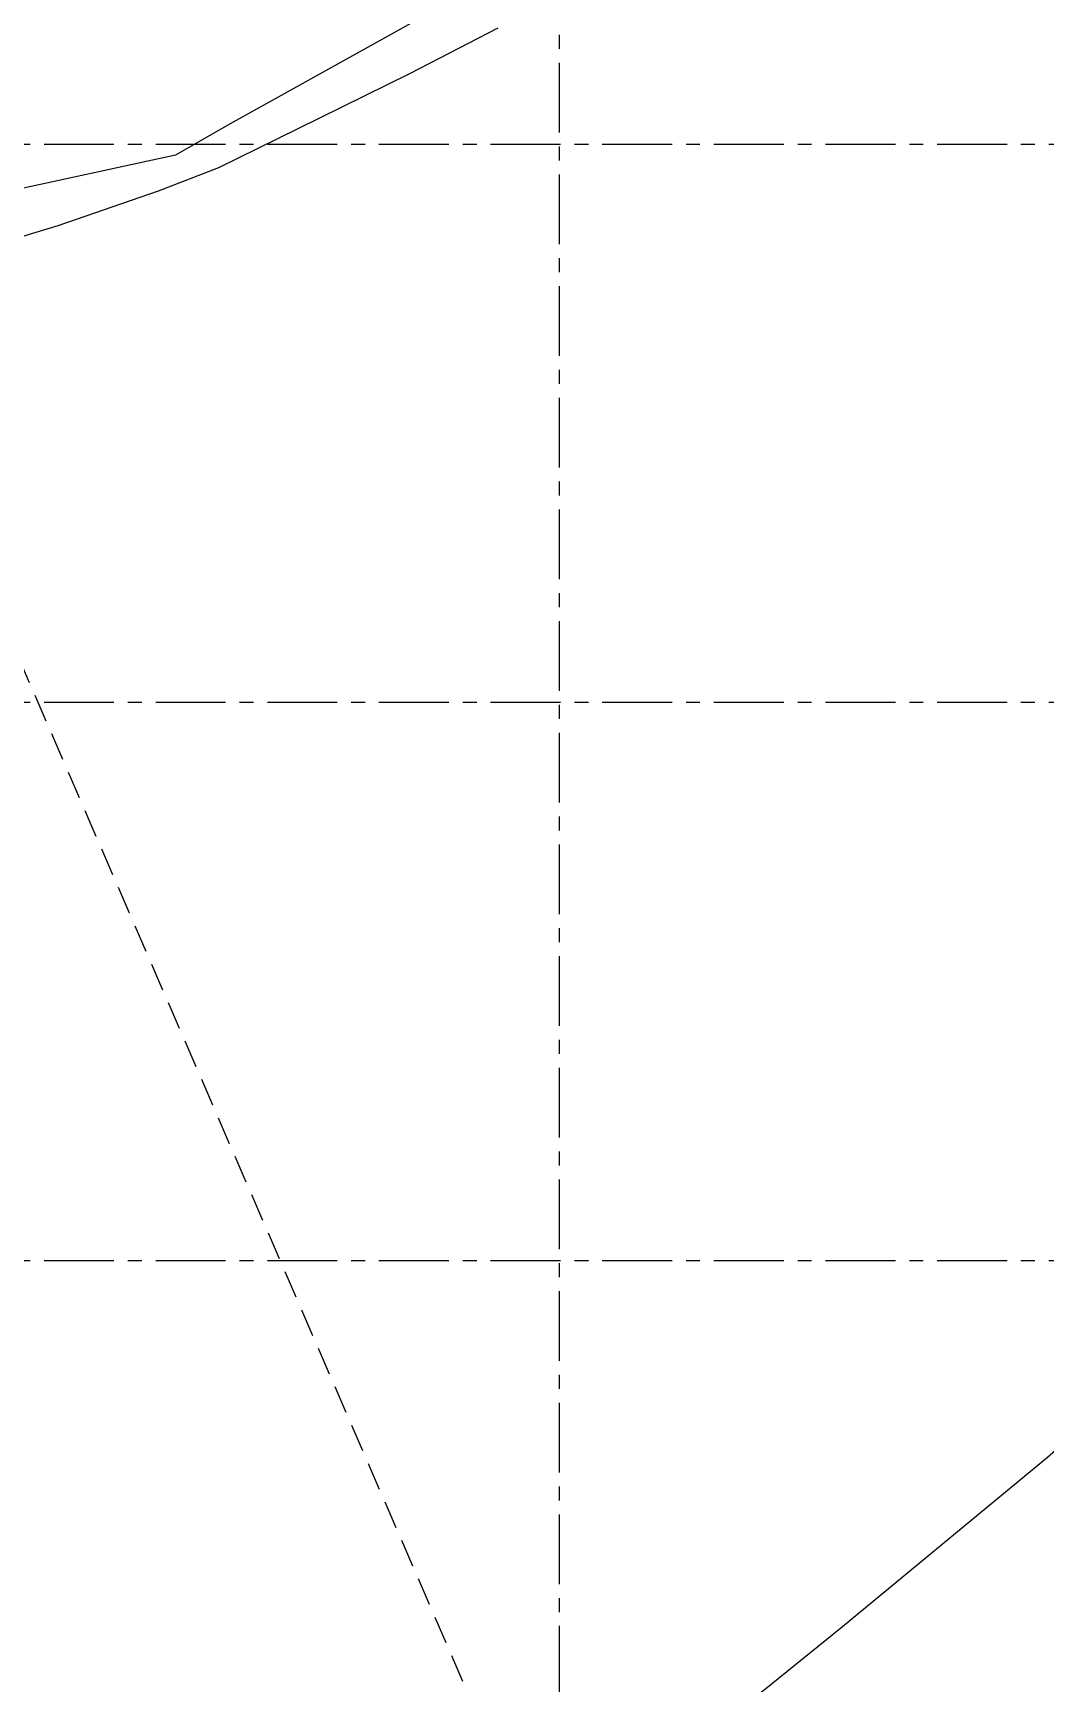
# Model space of a CAD drawing. Extents: x 380524 to 381571, y 430951 to 432014.
# Drawn here: x 380752.9 to 380843.5, y 431312.2 to 431459.9 of the extents above; entities that cross this region are included whole.
import ezdxf

# ---------------------------------------------------------------- set-up
doc = ezdxf.new("R2010")
doc.units = 0
doc.header["$LTSCALE"] = 5
doc.header["$MEASUREMENT"] = 0
doc.linetypes.add('CENTER', pattern=[2, 1.25, -0.25, 0.25, -0.25])
doc.linetypes.add('DASHED', pattern=[0.75, 0.5, -0.25])
for name, color, linetype in [('G8010030', 8, 'CONTINUOUS'), ('G8010032', 8, 'DASHED'), ('G8010059', 4, 'CONTINUOUS'), ('G8010572', 8, 'CENTER')]:
    doc.layers.add(name, color=color, linetype=linetype)

msp = doc.modelspace()

# ---------------------------------------------------------------- linework, layer by layer
at = {"layer": 'G8010030'}
for points in [[(380825.22, 431689.28), (380834.8, 431659.7), (380836.3, 431655.1), (380838.8, 431645.7), (380841.3, 431636.8), (380843.4, 431629.7), (380842.3, 431608.3), (380840.2, 431566), (380839.1, 431541.8), (380837.9, 431516.4), (380836.2, 431514.1), (380825.7, 431498.3), (380814.4, 431481.2), (380809.5, 431473.6), (380800.6, 431468.6), (380784.7, 431459.7), (380770.5, 431451.8), (380765.6, 431449), (380746.05, 431444.76), (380717.57, 431438.54), (380685.32, 431431.25), (380665.92, 431426.55), (380649.93, 431422.39), (380636.07, 431418.65)], [(380761.73, 431266.39), (380783.76, 431283.6), (380825.35, 431317.22), (380843.7, 431332.4), (380872.11, 431357.35)]]:
    msp.add_lwpolyline(points, dxfattribs=at)
at = {"layer": 'G8010032'}
msp.add_lwpolyline([(380666.41, 431600.15), (380795.05, 431303.75)], dxfattribs=at)
at = {"layer": 'G8010059'}
msp.add_lwpolyline([(380629.03, 431411.38), (380631.21, 431412.17), (380637.96, 431414.25), (380684.36, 431427.01), (380727.11, 431435.71), (380729.1, 431436.1), (380737.5, 431437.7), (380746.2, 431440), (380755.1, 431442.7), (380764.1, 431445.8), (380769.5, 431447.9), (380776.6, 431451.4), (380786.6, 431456.3), (380794.5, 431460.4)], dxfattribs=at)
at = {"layer": 'G8010572', "flags": 128}
for points in [[(380800, 430951.02), (380800, 431973.67)], [(380523.84, 431450), (381478.62, 431450)], [(380523.84, 431400), (381478.62, 431400)], [(380523.84, 431350), (381478.62, 431350)]]:
    msp.add_lwpolyline(points, dxfattribs=at)

doc.saveas('drawing.dxf')
